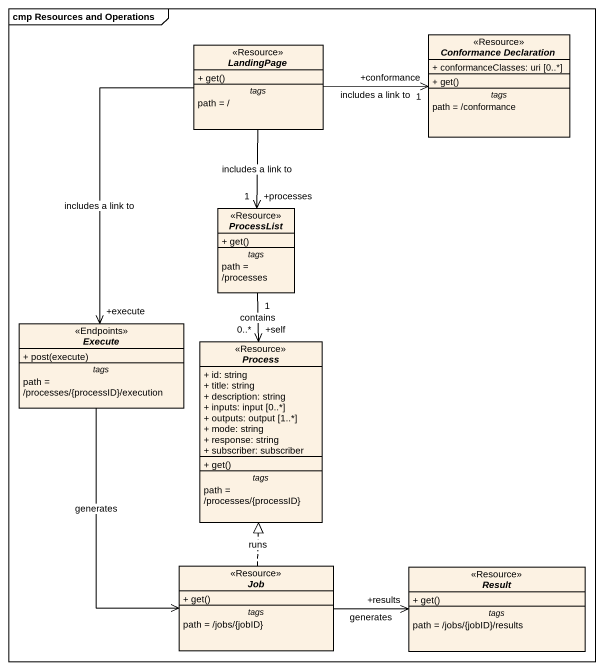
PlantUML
@startuml
mainframe cmp Resources and Operations
hide circle
hide empty members
skinparam classAttributeIconSize 0
interface LandingPage <<Resource>> {
  + get()
  -- tags --
  path = /
}
interface "Conformance Declaration" as Conformance_Declaration <<Resource>> {
  + conformanceClasses: uri [0..*]
  --
  + get()
  -- tags --
  path = /conformance
}
interface ProcessList <<Resource>> {
  + get()
  -- tags --
  path = /processes
}
interface Execute <<Endpoints>> {
  + post(execute)
  -- tags --
  path = /processes/{processID}/execution
}
interface "Process" as Process_ <<Resource>> {
  + id: string
  + title: string
  + description: string
  + inputs: input [0..*]
  + outputs: output [1..*]
  + mode: string
  + response: string
  + subscriber: subscriber
  --
  + get()
  -- tags --
  path = /processes/{processID}
}
interface Job <<Resource>> {
  + get()
  -- tags --
  path = /jobs/{jobID}
}
interface Result <<Resource>> {
  + get()
  -- tags --
  path = /jobs/{jobID}/results
}
LandingPage -right-> "+conformance\n1" Conformance_Declaration : includes a link to
LandingPage --> "+processes\n1" ProcessList : includes a link to
LandingPage --> "+execute" Execute : includes a link to
ProcessList "1" --> "+self\n0..*" Process_ : contains
Execute --> Job : generates
Job .up.|> Process_ : runs
Job -right-> "+results" Result : generates
@enduml
